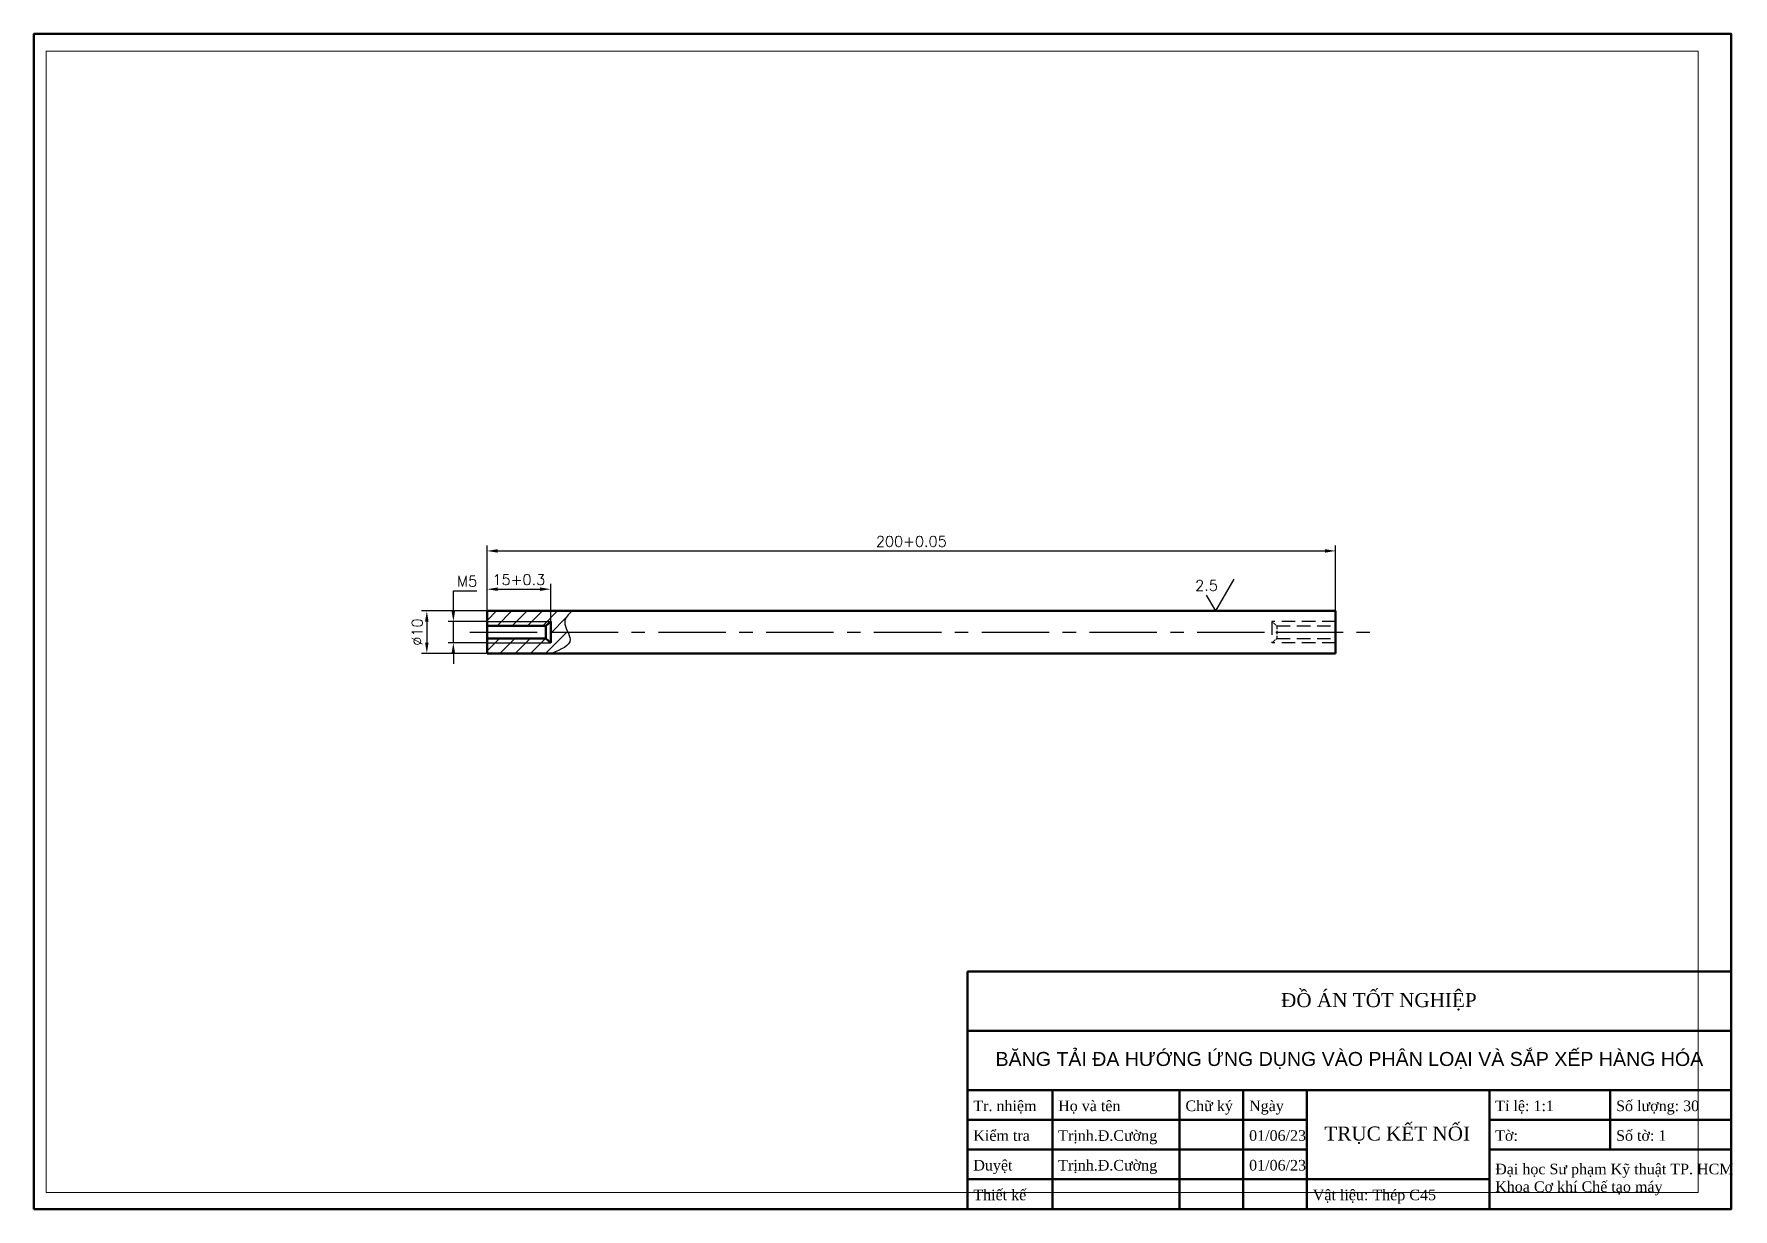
# Paper-space layout 'A3H' of a CAD drawing. Header units: millimetres. Extents: x 7 to 407, y 7 to 284.
# The model-space entities are those that its viewports show. They can reach past a viewport. Long polylines and large blocks are cut down to what shows.
import ezdxf
from ezdxf.enums import TextEntityAlignment as Align

# ---------------------------------------------------------------- set-up
doc = ezdxf.new("R2010")
doc.units = ezdxf.units.MM
doc.header["$LTSCALE"] = 0.5
doc.header["$PDMODE"] = 33
doc.header["$PDSIZE"] = 1
doc.linetypes.add('CENTER', pattern=[50.8, 31.75, -6.35, 6.35, -6.35])
doc.linetypes.add('HIDDEN', pattern=[9.525, 6.35, -3.175])
doc.layers.add('BOL', color=7, linetype='Continuous', lineweight=50)
doc.layers.add('BOX', color=5, linetype='Continuous', lineweight=50)
for name, color, linetype in [('CEN', 1, 'CENTER'), ('DIM', 5, 'Continuous'), ('HAT', 3, 'Continuous'), ('SYM', 30, 'Continuous'), ('THIN', 8, 'Continuous'), ('TXT', 114, 'Continuous')]:
    doc.layers.add(name, color=color, linetype=linetype)
doc.layers.add('VP', color=6, linetype='Continuous', plot=False)
doc.styles.add('DIM', font='simplex.shx')
doc.styles.add('TXT', font='arial.ttf')
doc.dimstyles.new('ISO', dxfattribs={"dimscale": 0, "dimtxt": 2.5, "dimasz": 2.5, "dimexe": 1.25, "dimexo": 0, "dimgap": 1, "dimtad": 1, "dimtoh": 1, "dimtxsty": 'DIM', "dimcen": 2.5, "dimadec": 0, "dimazin": 0, "dimtfac": 1, "dimtmove": 0, "dimatfit": 3, "dimfxl": 1, "dimtolj": 1, "dimarcsym": 0})

# ---------------------------------------------------------------- blocks, each defined once
blk = doc.blocks.new('DoNham')
at = {"layer": 'SYM'}
for q in [(4.33, 7.5), (-2.17, 3.75)]:
    blk.add_line((0, 0), q, dxfattribs=at)
at = {"layer": 'SYM', "style": 'DIM'}
blk.add_attdef('DN', text='', height=2.5, dxfattribs=at).set_placement((-2.17, 4.75), align=Align.CENTER)
blk = doc.blocks.new('*D19')
at = {"layer": 'Defpoints', "color": 0, "transparency": 16777216}
for p in [(491.26, 190.6), (291.26, 176.46), (491.26, 176.46)]:
    blk.add_point(p, dxfattribs=at)
at = {"layer": 'DIM', "color": 0, "lineweight": -2, "transparency": 16777216}
for p, q in [((291.26, 176.46), (291.26, 191.85)), ((293.76, 190.6), (488.76, 190.6)), ((491.26, 176.46), (491.26, 191.85))]:
    blk.add_line(p, q, dxfattribs=at)
at = {"layer": 'DIM', "color": 0, "transparency": 16777216}
for points in [[(293.76, 191.02), (293.76, 190.19), (291.26, 190.6)], [(488.76, 191.02), (488.76, 190.19), (491.26, 190.6)]]:
    blk.add_solid(points, dxfattribs=at)
at = {"layer": 'DIM', "color": 0, "transparency": 16777216, "insert": (391.26, 192.85), "char_height": 2.5, "width": 6.4286, "attachment_point": 5, "style": 'DIM'}
blk.add_mtext('\\A1;200+0.05', dxfattribs=at)
blk = doc.blocks.new('*D21')
at = {"layer": 'Defpoints', "color": 0, "transparency": 16777216}
for p in [(306.26, 181.58), (291.26, 173.96), (306.26, 173.96)]:
    blk.add_point(p, dxfattribs=at)
at = {"layer": 'DIM', "color": 0, "lineweight": -2, "transparency": 16777216}
for p, q in [((291.26, 173.96), (291.26, 182.83)), ((293.76, 181.58), (303.76, 181.58)), ((306.26, 173.96), (306.26, 182.83))]:
    blk.add_line(p, q, dxfattribs=at)
at = {"layer": 'DIM', "color": 0, "transparency": 16777216}
for points in [[(293.76, 182), (293.76, 181.17), (291.26, 181.58)], [(303.76, 182), (303.76, 181.17), (306.26, 181.58)]]:
    blk.add_solid(points, dxfattribs=at)
at = {"layer": 'DIM', "color": 0, "transparency": 16777216, "insert": (298.76, 183.83), "char_height": 2.5, "width": 3.5714, "attachment_point": 5, "style": 'DIM'}
blk.add_mtext('\\A1;15+0.3', dxfattribs=at)
blk = doc.blocks.new('*D23')
at = {"layer": 'Defpoints', "color": 0, "transparency": 16777216}
for p in [(283.32, 173.96), (291.26, 173.96), (291.26, 168.96)]:
    blk.add_point(p, dxfattribs=at)
at = {"layer": 'DIM', "color": 0, "lineweight": -2, "transparency": 16777216}
for p, q in [((283.32, 176.46), (283.32, 181.21)), ((283.32, 181.21), (288.84, 181.21)), ((291.26, 173.96), (282.07, 173.96)), ((283.32, 168.96), (283.32, 173.96)), ((291.26, 168.96), (282.07, 168.96)), ((283.32, 166.46), (283.32, 163.96))]:
    blk.add_line(p, q, dxfattribs=at)
at = {"layer": 'DIM', "color": 0, "transparency": 16777216}
for points in [[(282.9, 176.46), (283.74, 176.46), (283.32, 173.96)], [(282.9, 166.46), (283.74, 166.46), (283.32, 168.96)]]:
    blk.add_solid(points, dxfattribs=at)
at = {"layer": 'DIM', "color": 0, "transparency": 16777216, "insert": (286.58, 183.46), "char_height": 2.5, "attachment_point": 5, "style": 'DIM'}
blk.add_mtext('\\A1;M5', dxfattribs=at)
blk = doc.blocks.new('*D24')
at = {"layer": 'Defpoints', "color": 0, "transparency": 16777216}
for p in [(291.26, 176.46), (277.07, 166.46), (291.26, 166.46)]:
    blk.add_point(p, dxfattribs=at)
at = {"layer": 'DIM', "color": 0, "lineweight": -2, "transparency": 16777216}
for p, q in [((291.26, 176.46), (275.82, 176.46)), ((277.07, 173.96), (277.07, 168.96)), ((291.26, 166.46), (275.82, 166.46))]:
    blk.add_line(p, q, dxfattribs=at)
at = {"layer": 'DIM', "color": 0, "transparency": 16777216}
for points in [[(276.65, 173.96), (277.49, 173.96), (277.07, 176.46)], [(276.65, 168.96), (277.49, 168.96), (277.07, 166.46)]]:
    blk.add_solid(points, dxfattribs=at)
at = {"layer": 'DIM', "color": 0, "transparency": 16777216, "insert": (274.82, 171.46), "char_height": 2.5, "attachment_point": 5, "rotation": 90, "style": 'DIM'}
blk.add_mtext('\\A1;%%C10', dxfattribs=at)

msp = doc.modelspace()

# ---------------------------------------------------------------- hatches: boundary and pattern name
at = {"layer": 'HAT'}
h = msp.add_hatch(dxfattribs=at)
h.set_pattern_fill('ANSI31', color=256, scale=0.8)
h.set_pattern_definition([(45, (-7.9331, -110.6279), (-1.796051, 1.796051), [])])
edge = h.paths.add_edge_path()
edge.add_spline(control_points=[(310.313, 171.462), (309.939, 172.268), (308.984, 174.179), (310.469, 175.643), (311.3, 176.462)], knot_values=[0, 0, 0, 0, 2.453585, 5.5750156, 5.5750156, 5.5750156, 5.5750156], degree=3, periodic=0)
edge.add_line((311.3, 176.462), (291.262, 176.462))
edge.add_line((291.262, 176.462), (291.262, 173.962))
edge.add_line((291.262, 173.962), (306.262, 173.962))
edge.add_line((306.262, 173.962), (306.262, 168.962))
edge.add_line((306.262, 168.962), (310.313, 171.462))
h.paths.add_polyline_path([(306.262, 173.962), (291.262, 173.962), (291.262, 172.962), (305.127, 172.962)], flags=17)
h.paths.add_polyline_path([(305.099, 169.988), (291.262, 169.962)], flags=17)
edge = h.paths.add_edge_path()
edge.add_spline(control_points=[(306.503, 166.462), (308.68, 167.345), (311.602, 168.529), (310.596, 170.85), (310.313, 171.462)], knot_values=[5.5750156, 5.5750156, 5.5750156, 5.5750156, 11.0215891, 12.8870154, 12.8870154, 12.8870154, 12.8870154], degree=3, periodic=0)
edge.add_line((310.313, 171.462), (306.262, 168.962))
edge.add_line((306.262, 168.962), (305.099, 169.988))
edge.add_line((305.099, 169.988), (291.262, 169.962))
edge.add_line((291.262, 169.962), (291.262, 166.462))
edge.add_line((291.262, 166.462), (306.503, 166.462))

# ---------------------------------------------------------------- linework, layer by layer
at = {"layer": 'BOL'}
for p, q in [((291.262, 176.462), (491.262, 176.462)), ((291.262, 166.462), (291.262, 176.462)), ((491.262, 176.462), (491.262, 166.462)), ((305.127, 172.962), (291.262, 172.962)), ((306.262, 173.962), (305.099, 172.937)), ((305.099, 172.962), (305.099, 169.988)), ((305.127, 169.962), (291.262, 169.962)), ((305.127, 169.962), (306.262, 168.962)), ((491.262, 166.462), (291.262, 166.462))]:
    msp.add_line(p, q, dxfattribs=at)
at = {"layer": 'BOL', "ltscale": 0.3}
for p in [(306.262, 173.962), (306.262, 168.962)]:
    msp.add_line(p, (306.262, 171.462), dxfattribs=at)
at = {"layer": 'CEN'}
for p, q in [((287.228, 171.462), (305.099, 171.462)), ((306.262, 171.462), (476.262, 171.462)), ((477.14, 171.462), (501.196, 171.462))]:
    msp.add_line(p, q, dxfattribs=at)
at = {"layer": 'HAT'}
msp.add_spline([(311.3, 176.462), (309.571, 173.864), (310.854, 169.74), (306.503, 166.462)], degree=3, dxfattribs=at)
at = {"layer": 'THIN'}
for p, q in [((291.262, 173.962), (306.262, 173.962)), ((291.262, 168.962), (306.262, 168.962))]:
    msp.add_line(p, q, dxfattribs=at)
at = {"layer": 'THIN', "linetype": 'HIDDEN'}
for p, q in [((491.262, 173.962), (476.262, 173.962)), ((491.262, 173.962), (476.262, 173.962)), ((476.262, 173.962), (476.262, 168.962)), ((477.396, 172.962), (491.262, 172.962)), ((491.262, 168.962), (476.262, 168.962)), ((491.262, 168.962), (476.262, 168.962)), ((477.396, 169.962), (491.262, 169.962))]:
    msp.add_line(p, q, dxfattribs=at)
at = {"layer": 'THIN', "linetype": 'HIDDEN', "ltscale": 0.1}
for p, q in [((476.262, 173.962), (477.425, 172.937)), ((477.396, 169.962), (476.262, 168.962))]:
    msp.add_line(p, q, dxfattribs=at)
at = {"layer": 'THIN', "linetype": 'HIDDEN', "ltscale": 0.25}
msp.add_line((477.425, 172.962), (477.425, 169.988), dxfattribs=at)

# ---------------------------------------------------------------- dimensions: what is measured, and where the dimension line sits
at = {"layer": 'DIM'}
dim = msp.add_linear_dim(base=(491.262, 190.604), p1=(291.262, 176.462), p2=(491.262, 176.462), text='<>+0.05', dimstyle='ISO', override={"dimscale": 1}, dxfattribs=at)
dim.commit()
dim.dimension.update_dxf_attribs({"geometry": '*D19', "text_midpoint": (391.262, 190.604), "dimtype": 160})
dim = msp.add_linear_dim(base=(283.321, 173.962), p1=(291.262, 168.962), p2=(291.262, 173.962), angle=90, text='M<>', dimstyle='ISO', override={"dimscale": 1}, dxfattribs=at)
dim.commit()
dim.dimension.update_dxf_attribs({"geometry": '*D23', "text_midpoint": (286.583, 181.212), "dimtype": 160})
dim = msp.add_linear_dim(base=(306.262, 181.584), p1=(291.262, 173.962), p2=(306.262, 173.962), text='<>+0.3', dimstyle='ISO', override={"dimscale": 1}, dxfattribs=at)
dim.commit()
dim.dimension.update_dxf_attribs({"geometry": '*D21', "text_midpoint": (298.762, 183.834)})
dim = msp.add_linear_dim(base=(277.07, 166.462), p1=(291.262, 176.462), p2=(291.262, 166.462), angle=90, text='%%C<>', dimstyle='ISO', override={"dimscale": 1}, dxfattribs=at)
dim.commit()
dim.dimension.update_dxf_attribs({"geometry": '*D24', "text_midpoint": (274.82, 171.462)})

psp = doc.layouts.new('A3H')

# ---------------------------------------------------------------- linework, layer by layer
at = {"layer": 'BOX'}
for p, q in [((226.83, 6.85), (226.83, 62.85)), ((226.83, 62.85), (406.83, 62.85)), ((226.83, 48.85), (406.83, 48.85)), ((226.83, 34.85), (406.83, 34.85)), ((246.83, 6.85), (246.83, 34.85)), ((276.83, 6.85), (276.83, 34.85)), ((291.83, 6.85), (291.83, 34.85)), ((306.83, 6.85), (306.83, 34.85)), ((349.83, 6.85), (349.83, 34.85)), ((378.33, 20.85), (378.33, 34.85)), ((226.83, 27.85), (306.83, 27.85)), ((349.83, 27.85), (406.83, 27.85)), ((226.83, 20.85), (306.83, 20.85)), ((349.83, 20.85), (406.83, 20.85)), ((226.83, 13.85), (349.83, 13.85))]:
    psp.add_line(p, q, dxfattribs=at)
psp.add_lwpolyline([(6.8, 6.85), (406.83, 6.85), (406.83, 283.83), (6.8, 283.83)], close=True, dxfattribs=at)

# ---------------------------------------------------------------- block references
at = {"layer": 'DIM'}
psp.add_blockref('DoNham', (285.33, 147.83), dxfattribs=at).add_auto_attribs({'DN': '2.5'})

# ---------------------------------------------------------------- texts
at = {"layer": 'TXT'}
for s, width, heights, insert, char_height, attachment_point, style in [('{\\fTimes New Roman|b0|i0|c0|p18;ĐỒ ÁN TỐT NGHIỆP}', 70.8549, [0], (300.73, 57.74), 3.3, 1, 'DIM'), ('BĂNG TẢI ĐA HƯỚNG ỨNG DỤNG VÀO PHÂN LOẠI VÀ SẮP XẾP HÀNG HÓA', 180, [0], (316.83, 41.85), 3.3, 5, 'TXT'), ('{\\fTimes New Roman|b0|i0|c0|p18;Tr. nhiệm}', 20, [0], (228.2, 32.42), 2.5, 1, 'DIM'), ('{\\fTimes New Roman|b0|i0|c0|p18;Họ và tên}', 20, [0], (248.2, 32.42), 2.5, 1, 'DIM'), ('{\\fTimes New Roman|b0|i0|c0|p18;Chữ ký}', 20, [0], (278.2, 32.42), 2.5, 1, 'DIM'), ('{\\fTimes New Roman|b0|i0|c0|p18;Ngày}', 20, [0], (293.2, 32.42), 2.5, 1, 'DIM'), ('{\\fTimes New Roman|b0|i0|c0|p18;Tỉ lệ: 1:1 }', 20, [0], (351.2, 32.42), 2.5, 1, 'DIM'), ('{\\fTimes New Roman|b0|i0|c0|p18;Số lượng: 30}', 25.636, [0], (379.7, 32.42), 2.5, 1, 'DIM'), ('{\\fTimes New Roman|b0|i0|c0|p18;Kiểm tra}', 20, [0], (228.2, 25.42), 2.5, 1, 'DIM'), ('{\\fTimes New Roman|b0|i0|c0|p18;Trịnh.Đ.Cường}', 25.4888, [0], (248.2, 25.42), 2.5, 1, 'DIM'), ('{\\fTimes New Roman|b0|i0|c0|p18;01/06/23}', 20, [0], (293.2, 25.42), 2.5, 1, 'DIM'), ('\\pxqc;{\\fTimes New Roman|b0|i0|c0|p18;TRỤC KẾT NỐI}', 42.5356, [21.08], (328.1, 24.22), 3.3, 5, 'DIM'), ('{\\fTimes New Roman|b0|i0|c0|p18;Tờ: }', 20, [0], (351.2, 25.42), 2.5, 1, 'DIM'), ('{\\fTimes New Roman|b0|i0|c0|p18;Số tờ: 1}', 20, [0], (379.7, 25.42), 2.5, 1, 'DIM'), ('{\\fTimes New Roman|b0|i0|c0|p18;Duyệt}', 20, [0], (228.2, 18.42), 2.5, 1, 'DIM'), ('{\\fTimes New Roman|b0|i0|c0|p18;Trịnh.Đ.Cường}', 25.4888, [0], (248.2, 18.42), 2.5, 1, 'DIM'), ('{\\fTimes New Roman|b0|i0|c0|p18;01/06/23}', 20, [0], (293.2, 18.42), 2.5, 1, 'DIM'), ('{\\fTimes New Roman|b0|i0|c0|p18;Đại học Sư phạm Kỹ thuật TP. HCM\\PKhoa Cơ khí Chế tạo máy}', 55.3859, [0], (351.2, 17.53), 2.5, 1, 'DIM'), ('{\\fTimes New Roman|b0|i0|c0|p18;Thiết kế}', 20, [0], (228.2, 11.42), 2.5, 1, 'DIM'), ('{\\fTimes New Roman|b0|i0|c0|p18;Vật liệu: Thép C45}', 38.5774, [0], (308.2, 11.42), 2.5, 1, 'DIM')]:
    psp.add_mtext_dynamic_manual_height_columns(s, width=width, gutter_width=12.5, heights=heights, dxfattribs=dict(at, insert=insert, char_height=char_height, attachment_point=attachment_point, style=style))

# ---------------------------------------------------------------- viewports
at = {"layer": 'VP'}
psp.add_viewport(center=(204.35, 145.24), size=(389.35, 268.9935), view_center_point=(382.029, 173.871), view_height=268.99348, dxfattribs=at)

doc.saveas('drawing.dxf')
